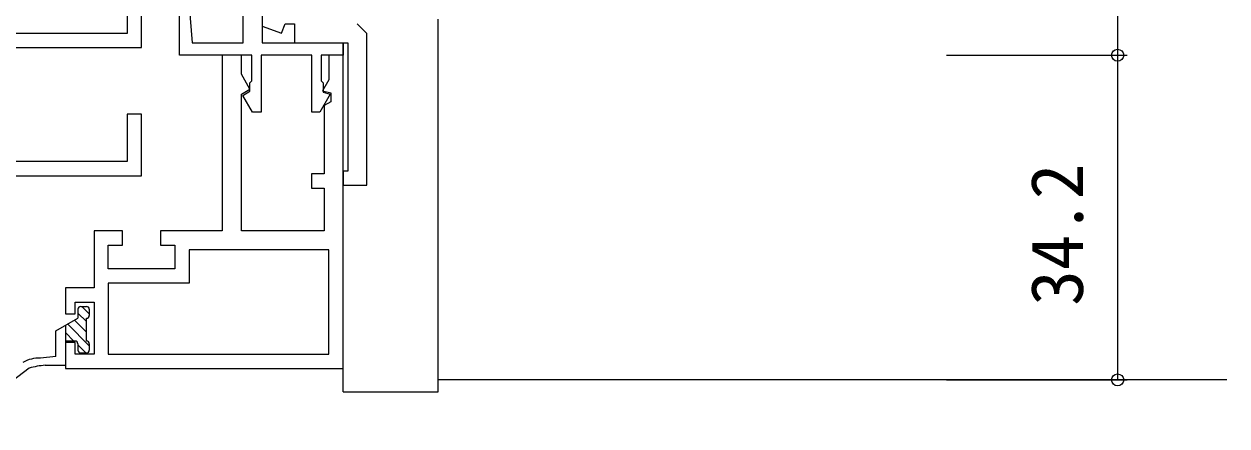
# Model space of a CAD drawing. Units: millimetres, scale not verified. Extents: x -437 to 438, y -331 to 329.
# Drawn here: x -31.6 to 95, y -218.2 to -175.8 of the extents above; entities that cross this region are included whole.
import ezdxf
from ezdxf.enums import TextEntityAlignment as Align

# ---------------------------------------------------------------- set-up
doc = ezdxf.new("R2010")
doc.units = ezdxf.units.MM
doc.header["$LTSCALE"] = 2
for name, color, linetype, lineweight in [('0-2_YKK_11', 7, 'Continuous', 18), ('0-4_YKK_12', 2, 'Continuous', 18), ('0-5_YKK_13', 4, 'Continuous', 18)]:
    doc.layers.add(name, color=color, linetype=linetype, lineweight=lineweight)
doc.layers.add('0-7_YKK_D', color=6, linetype='Continuous')
doc.styles.add('ＭＳ ゴシック', font='')
doc.styles.get('ＭＳ ゴシック').set_extended_font_data('MS Gothic')

msp = doc.modelspace()

# ---------------------------------------------------------------- linework, layer by layer
at = {"layer": '0-2_YKK_11', "color": 211}
msp.add_line((-27.2, -212.1), (2, -212.1), dxfattribs=at)
at = {"layer": '0-2_YKK_11', "color": 1}
msp.add_lwpolyline([(-19.2, -178.3), (-19.2, -134.3), (-34.2, -134.3), (-34.2, -129.971), (-34.343, -129.779), (-34.343, -128.821), (-34.2, -128.629), (-34.2, -124.3), (-36.2, -124.3), (-36.2, -135.8), (-20.7, -135.8), (-20.7, -138.6), (-20.9, -138.8), (-21.2, -139.1), (-21.2, -168.5), (-20.9, -168.8), (-20.7, -169), (-20.7, -176.8), (-36.2, -176.8), (-36.2, -178.3)], close=True, dxfattribs=at)
at = {"layer": '0-2_YKK_11'}
msp.add_lwpolyline([(-0.796, -155.454), (-3.756, -161.8), (-5.3, -161.8), (-5.3, -160), (-6.5, -160), (-6.5, -161.342), (-6.38, -161.525), (-6.38, -162.075), (-6.5, -162.258), (-6.5, -176.041), (-4.458, -176.785), (-4.1, -175.8), (-3.1, -175.8), (-3.1, -177.8), (2.5, -177.8), (2.5, -191.3), (2, -191.3), (2, -192.8), (4.5, -192.8), (4.5, -176.8), (3.5, -175.8)], dxfattribs=at)
at = {"layer": '0-2_YKK_11', "color": 211}
for points in [[(-6.5, -159.6), (-6.5, -177.8), (2, -177.8)], [(-14.2, -173.9), (-13.859, -177.8), (-8.5, -177.8), (-8.5, -163.8)], [(2, -177.8), (2, -179.1), (-0.299, -179.1), (-0.299, -181.8), (-0.099, -182), (-0.099, -183), (0.656, -183.202), (-0.439, -185.1), (-1.299, -185.1), (-1.299, -179.1), (-6.599, -179.1), (-6.599, -185.1), (-7.524, -185.1), (-8.545, -183.331), (-7.799, -182.9), (-7.799, -182), (-7.599, -181.8), (-7.599, -179.1), (-15.2, -179.1), (-15.2, -173.9)], [(2, -212.1), (2, -179.1), (0.5, -179.1), (0.5, -181.7), (-0.155, -182.835), (0.7, -183.064), (0.7, -184), (0, -184.404), (0, -191.6), (-1.3, -191.6), (-1.3, -193.1), (0, -193.1), (0, -197.6), (-8.7, -197.6), (-8.7, -183.201), (-7.79, -182.676), (-8.7, -181.1), (-8.7, -179.1), (-10.7, -179.1), (-10.7, -197.6), (-17.2, -197.6), (-17.2, -199.1), (-15.7, -199.1), (-15.7, -201.6), (-22.7, -201.6), (-22.7, -199.1), (-21.2, -199.1), (-21.2, -197.6), (-24.2, -197.6), (-24.2, -203.6), (-27.2, -203.6), (-27.2, -206.35), (-26.2, -206.35), (-26.2, -205.1), (-24.2, -205.1), (-24.2, -210.6), (-26.2, -210.6), (-26.2, -209.35), (-27.2, -209.35), (-27.2, -212.1)]]:
    msp.add_lwpolyline(points, dxfattribs=at)
at = {"layer": '0-2_YKK_11', "color": 4}
msp.add_lwpolyline([(-44.2, -191.8), (-19.2, -191.8), (-19.2, -185.3), (-20.7, -185.3), (-20.7, -190.3), (-36.2, -190.3)], dxfattribs=at)
at = {"layer": '0-2_YKK_11', "color": 211}
msp.add_lwpolyline([(-22.7, -210.6), (0.5, -210.6), (0.5, -199.6), (-14.2, -199.6), (-14.2, -203.1), (-22.7, -203.1)], close=True, dxfattribs=at)
at = {"layer": '0-4_YKK_12'}
for p, q in [((2, -192.85), (2, -177.85)), ((95, -213.3), (11.999, -213.3))]:
    msp.add_line(p, q, dxfattribs=at)
at = {"layer": '0-5_YKK_13'}
for p, q in [((-25.9, -205.861), (-25.9, -206.811)), ((-25, -207.153), (-25.9, -206.253)), ((-25.6, -205.561), (-25, -205.561)), ((-24.7, -206.331), (-25.47, -205.561)), ((-24.7, -205.861), (-24.7, -206.511)), ((-28.2, -208.139), (-25.9, -206.811)), ((-24.7, -209.698), (-26.97, -207.428)), ((-25, -208.276), (-26.258, -207.018)), ((-25, -209.211), (-25, -206.811)), ((-28.2, -210.832), (-28.2, -208.139)), ((-27.2, -207.561), (-27.2, -211.761)), ((-26.31, -209.211), (-27.2, -208.321)), ((-26.2, -209.211), (-27.2, -209.211)), ((-25.9, -209.511), (-25.9, -210.161)), ((-25.06, -210.461), (-25.9, -209.621)), ((-24.7, -209.511), (-24.7, -210.161)), ((-28.2, -210.832), (-29.814, -211.006)), ((-25.6, -210.461), (-25, -210.461)), ((-29.339, -211.761), (-27.2, -211.761)), ((1.999, -214.55), (1.999, -211.8))]:
    msp.add_line(p, q, dxfattribs=at)
for points in [[(1.999, -214.55), (11.999, -214.55), (11.999, -175.3)], [(-31.029, -212.061), (-32.801, -213.434), (-33.7, -218.151)]]:
    msp.add_lwpolyline(points, dxfattribs=at)
for centre, radius, start, end in [((-25.6, -205.861), 0.3, 90.00027, 180), ((-25, -205.861), 0.3, 0, 90.00027), ((-25, -206.511), 0.3, 270.00027, 0), ((-26.2, -209.511), 0.3, 0, 90), ((-25, -209.511), 0.3, 0, 90.00027), ((-30.011, -214.178), 3.178, 86.44572, 121.90907), ((-25.6, -210.161), 0.3, 180, 269.99995), ((-25, -210.161), 0.3, 269.99995, 0), ((-28.798, -219.716), 7.974, 93.88558, 106.24422)]:
    msp.add_arc(centre, radius, start, end, dxfattribs=at)
at = {"layer": '0-7_YKK_D'}
for p, q in [((83.5, -91.8), (83.5, -179.1)), ((65.5, -179.1), (84.5, -179.1)), ((65.5, -179.1), (84.5, -179.1)), ((83.5, -179.1), (83.5, -213.3)), ((65.5, -213.3), (84.5, -213.3))]:
    msp.add_line(p, q, dxfattribs=at)
for centre in [(83.5, -179.1), (83.5, -179.1), (83.5, -213.3)]:
    msp.add_circle(centre, 0.637, dxfattribs=at)

# ---------------------------------------------------------------- texts
at = {"layer": '0-7_YKK_D', "style": 'ＭＳ ゴシック'}
msp.add_text('34.2', height=5.499, rotation=90, dxfattribs=at).set_placement((81.5, -205.49), align=Align.BOTTOM_LEFT)

doc.saveas('drawing.dxf')
